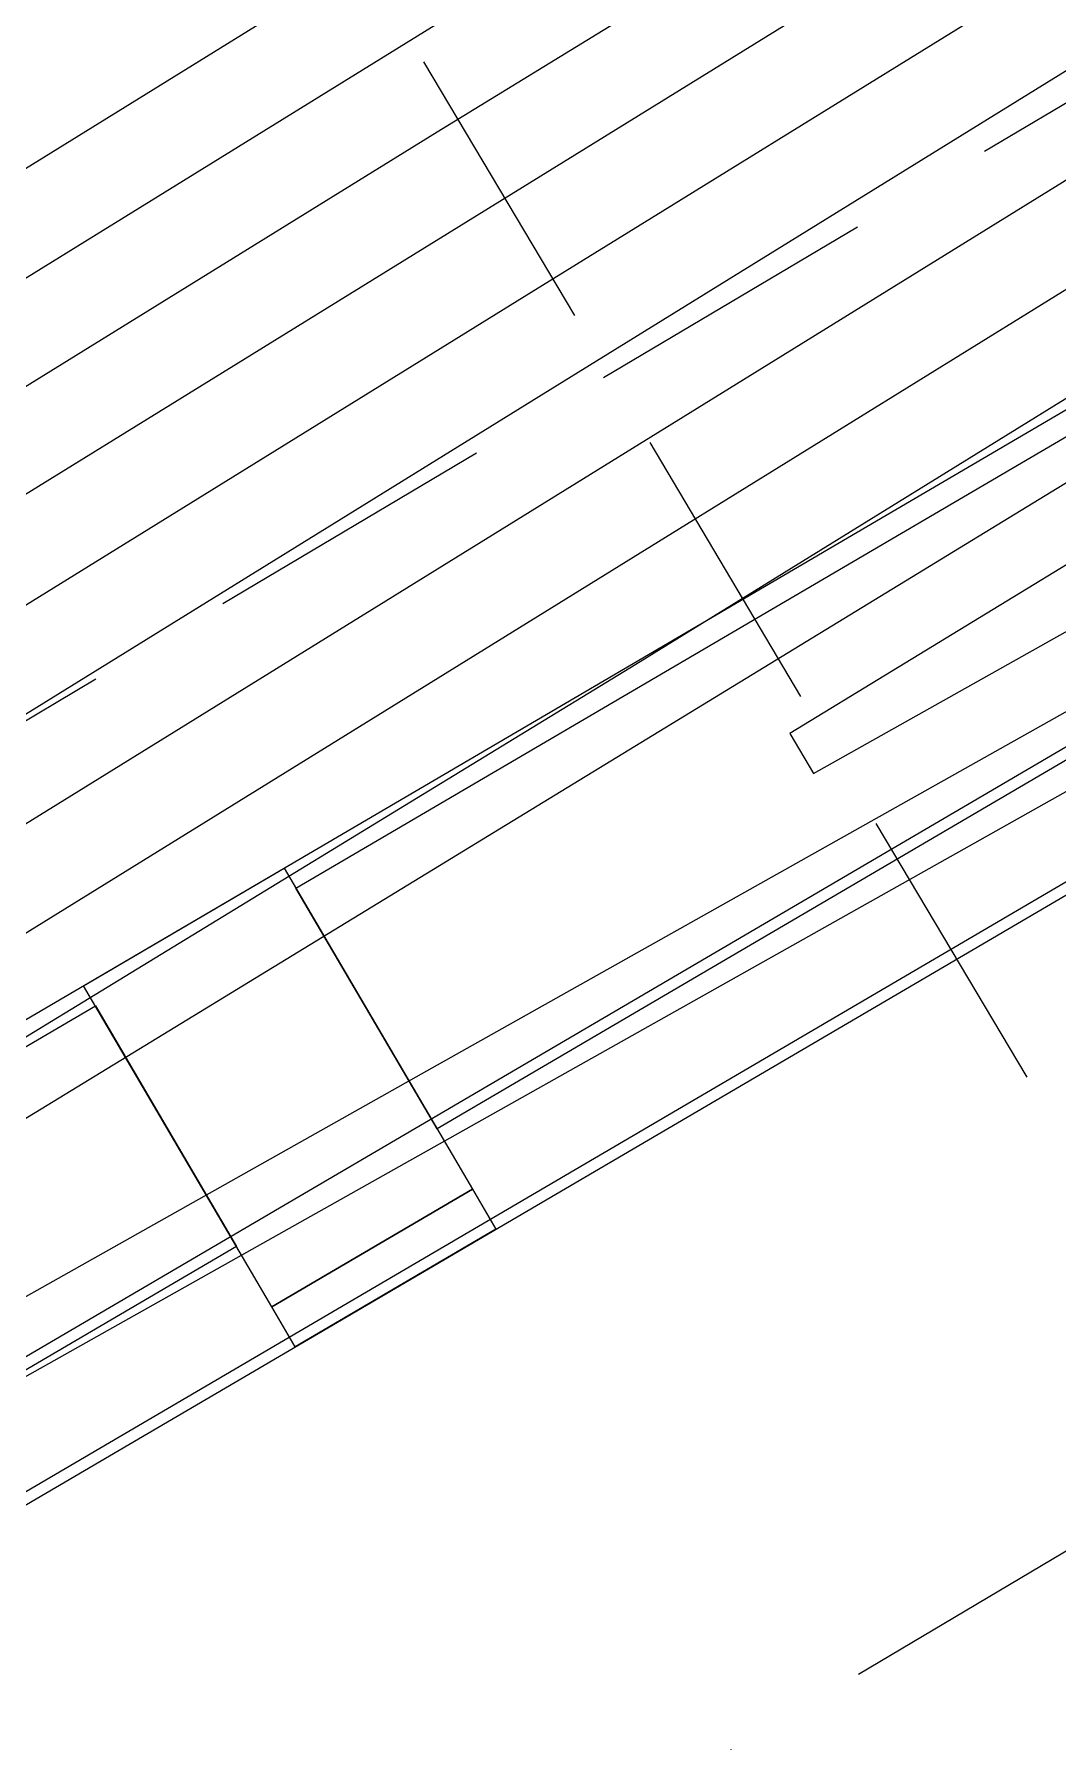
# Model space of a CAD drawing. Header units: inches. Extents: x 2527773 to 2531821, y 6906669 to 6910268.
# Drawn here: x 2530016.9 to 2530060.9, y 6909675.8 to 6909749.3 of the extents above; entities that cross this region are included whole.
import ezdxf

# ---------------------------------------------------------------- set-up
doc = ezdxf.new("R2010")
doc.units = ezdxf.units.IN
doc.header["$MEASUREMENT"] = 0
doc.linetypes.add('HIDDEN', pattern=[0.009525, 0.00635, -0.003175])
for name, color, linetype, lineweight in [('50-Stm Txt', 253, 'Continuous', 13), ('57-Hatch2', 253, 'Continuous', 13), ('CE-SITE-25128 - a-paving', 251, 'Continuous', 0), ('CE-xutil-25128 - 34-St_ Structs', 253, 'Continuous', 13), ('CE-xutil-25128 - 57-Hatch2', 253, 'Continuous', 13), ('Level 13', 7, 'Continuous', 0)]:
    doc.layers.add(name, color=color, linetype=linetype, lineweight=lineweight)
doc.layers.add('GRID', color=254, linetype='HIDDEN')

msp = doc.modelspace()

# ---------------------------------------------------------------- hatches: boundary and pattern name
at = {"layer": 'CE-xutil-25128 - 34-St_ Structs', "linetype": 'Continuous'}
h = msp.add_hatch(dxfattribs=at)
h.set_pattern_fill('GRAVEL', color=256, style=0)
h.set_pattern_definition([(129.96, (2527597, 6910350.6), (150361.5, -182959.5), [1683.7, -334309.2]), (80.494, (2526515.6, 6911641), (-7020.9, -26916.6), [1541.3, -305670.6]), (28.105, (2526770.1, 6913161.2), (-328138.95, -173140.3), [1582, -408417.7]), (-20.42, (2528165.5, 6913906.4), (231435.2, -89115), [1564.3, -273661]), (-64.46, (2529631.5, 6913360.6), (19474.3, -33827.5), [1237, -253531.7]), (250.27, (2530164.7, 6912244.5), (-7020.9, -26916.6), [1533, -305679]), (213.56, (2529647.2, 6910801.5), (-308664.7, -206967.8), [985.1, -409629.8]), (175.85, (2528826.2, 6910257), (-139496.4, 7638), [1232.5, -305060]), (96.87, (2526951.5, 6916288.6), (5432.5, -87660.8), [1948.6, -147530.3]), (70.267, (2526718.4, 6918223.2), (-7020.87, -26916.6), [1667.5, -305544.4]), (30.83, (2527281, 6919793), (-7020, -26917), [1086, -37947]), (-14.62, (2528213, 6920350), (19474, -33828), [1332, -26050]), (-52.933, (2529502, 6920013), (84917.87, -108393.53), [1952, -312127.5]), (-78.41, (2530679, 6918455), (19474, -33828), [2072, -59936]), (-99.506, (2531094.7, 6916426), (-7020.9, -26916.6), [1741.5, -305470.3]), (216.02, (2530807, 6914708.4), (-141084.8, -106939.4), [1278.3, -214593]), (170.66, (2529773, 6913956.7), (-271972, 42192.6), [1394, -301085.5]), (131.27, (2528398, 6914183), (45969, -40738.5), [1499, -97712.4]), (114.228, (2527408.7, 6915309.8), (90350.4, -196054.3), [1166.4, -391719.5]), (129.963, (2519028, 6916549.5), (150361.5, -182959.53), [1683.1, -334309.8]), (80.494, (2517947, 6917839.6), (-7020.87, -26916.6), [1541, -305671]), (28.105, (2518201.5, 6919359.4), (-328138.95, -173140.29), [1582, -408417.6]), (-19.896, (2519597, 6920104.6), (257930.3, -96025.84), [1564.4, -300915]), (-65.258, (2521068, 6919572.3), (70876.1, -162226.8), [1246.6, -214624.8]), (250.267, (2521589.7, 6918440), (-7020.87, -26916.6), [1527.8, -305684]), (213.557, (2521073.9, 6917002), (-308664.7, -206967.82), [982.3, -409632.6]), (175.846, (2520255.3, 6916459), (-139496.44, 7638), [1229.8, -305062.9]), (129.963, (2515885.1, 6938142), (150361.48, -182959.53), [1682.7, -334310.2]), (80.494, (2514804.4, 6939431.8), (-7020.87, -26916.61), [1541.2, -305670.7]), (28.105, (2515058.9, 6940951.8), (-328138.95, -173140.29), [1581.3, -408418.3]), (-19.896, (2516453.7, 6941696.7), (257930.3, -96025.84), [1564, -300915.5]), (-65.258, (2517924.3, 6941164.5), (70876.14, -162226.76), [1247.3, -214624]), (250.267, (2518446.3, 6940031.7), (-7020.87, -26916.61), [1526.9, -305685]), (213.557, (2517930.8, 6938594.5), (-308664.7, -206967.82), [982.1, -409632.8]), (175.846, (2517112.3, 6938051.6), (-139496.44, 7638), [1229.7, -305063]), (129.963, (2529129, 6936444.3), (150361.48, -182959.53), [1009.8, -334983.1]), (80.494, (2528480.5, 6937218.2), (-7020.87, -26916.61), [925, -306287]), (28.105, (2528633.3, 6938130.4), (-328138.95, -173140.29), [949.7, -409049.9]), (-20.42, (2529471, 6938577.8), (231435.18, -89114.92), [937.8, -274287.5]), (-64.464, (2530350, 6938250.6), (19474.25, -33827.54), [742, -254026.6]), (250.267, (2530669.8, 6937581), (-7020.87, -26916.61), [919.6, -306292.3]), (213.557, (2530359.3, 6936715.4), (-308664.7, -206967.82), [591.4, -410023.5]), (175.846, (2529866.5, 6936388.5), (-139496.44, 7638), [738.7, -305554]), (129.963, (2530683.8, 6920162.1), (150361.5, -182959.53), [1683.1, -334309.8]), (80.494, (2529602.7, 6921452.2), (-7020.87, -26916.6), [1541.6, -305670.2]), (28.105, (2529857.3, 6922972.7), (-328138.95, -173140.29), [1581.6, -408418]), (-19.896, (2531252.4, 6923717.7), (257930.3, -96025.84), [1564.8, -300914.6]), (-65.258, (2532723.8, 6923185.2), (70876.1, -162226.8), [1247, -214624.5]), (250.267, (2533245.7, 6922052.8), (-7020.87, -26916.6), [1528, -305683.9]), (213.557, (2532729.8, 6920614.5), (-308664.7, -206967.82), [982.4, -409632.5]), (175.846, (2531911.1, 6920071.4), (-139496.44, 7638), [1229.7, -305063]), (129.963, (2523063.3, 6916603.4), (150361.5, -182959.53), [1683.7, -334309.2]), (80.494, (2521981.8, 6917894), (-7020.87, -26916.6), [1541.3, -305670.6]), (28.105, (2522236.4, 6919414), (-328138.95, -173140.3), [1582, -408417.7]), (-20.42, (2523631.7, 6920159.2), (231435.2, -89114.9), [1564.3, -273661]), (-64.464, (2525097.8, 6919613.4), (19474.25, -33827.5), [1237, -253531.7]), (250.267, (2525631, 6918497.3), (-7020.87, -26916.6), [1533, -305679]), (213.557, (2525113.4, 6917054.3), (-308664.7, -206967.82), [985.1, -409629.8]), (175.846, (2524292.5, 6916509.8), (-139496.44, 7638), [1232.6, -305060]), (129.963, (2518711.4, 6920423.1), (150361.48, -182959.53), [1683.7, -334309.2]), (80.494, (2517630, 6921713.6), (-7020.87, -26916.6), [1540.6, -305671.3]), (28.105, (2517884.4, 6923233), (-328138.95, -173140.29), [1582.3, -408417.2]), (-19.896, (2519280.1, 6923978.5), (257930.3, -96025.84), [1564, -300915.5]), (-65.258, (2520750.7, 6923446.3), (70876.1, -162226.76), [1246.8, -214624.6]), (250.267, (2521272.6, 6922314), (-7020.87, -26916.6), [1528, -305684]), (213.557, (2520756.7, 6920875.6), (-308664.7, -206967.82), [982.3, -409632.5]), (175.846, (2519938, 6920332.6), (-139496.44, 7638), [1229.8, -305062.8]), (129.963, (2531889.4, 6925009.4), (150361.48, -182959.53), [1683.1, -334309.8]), (80.494, (2530808.3, 6926299.5), (-7020.87, -26916.6), [1541.6, -305670.2]), (28.105, (2531062.9, 6927820), (-328138.95, -173140.29), [1581.6, -408418]), (-19.896, (2532458, 6928565), (257930.3, -96025.84), [1564.8, -300914.6]), (-65.258, (2533929.4, 6928032.5), (70876.14, -162226.76), [1247, -214624.5]), (250.267, (2534451.3, 6926900), (-7020.87, -26916.6), [1528, -305683.9]), (213.557, (2533935.4, 6925461.7), (-308664.7, -206967.82), [982.4, -409632.5]), (175.846, (2533116.7, 6924918.7), (-139496.44, 7638), [1229.7, -305063]), (40.813, (2525760.3, 6929743), (-74052.83, -66928), [1948.5, -335864.3]), (14.373, (2527235, 6931016.5), (-60011.1, -13094.77), [1671.3, -342678.3]), (-25.084, (2528854, 6931431.3), (125454.7, -61471.23), [1098.4, -305194.3]), (-71.345, (2529849, 6930966), (19474.3, -33827.5), [1348, -98468]), (250.267, (2530280, 6929688.7), (-7020.87, -26916.6), [1956, -305256]), (226.024, (2529619.6, 6927847.6), (-40536.85, -46922.3), [2066.7, -221343.4]), (199.49, (2528184.6, 6926360), (-60011, -13094.8), [1748, -97464]), (165.38, (2526537, 6925777), (19474, -33828), [1197, -26185]), (112.818, (2525378.8, 6926079.2), (70876.14, -162226.76), [1412.1, -313890]), (75.38, (2524830, 6927380), (19474, -33828), [1485, -26332]), (58.929, (2525206, 6928818), (-47557.7, -73838.9), [1164.2, -288883]), (96.872, (2521627, 6923309), (5432.5, -87660.8), [1948, -147531]), (70.267, (2521393.7, 6925242.7), (-7020.87, -26916.6), [1668.1, -305543.8]), (30.83, (2521957, 6926813), (-7020, -26917), [1085, -37947]), (-14.62, (2522890, 6927370), (19474, -33828), [1331, -26050]), (-52.933, (2524177.2, 6927033), (84917.87, -108393.53), [1952, -312127.6]), (-78.41, (2525354, 6925476), (19474, -33827.5), [2072, -59935]), (-99.506, (2525770, 6923445.5), (-7020.87, -26916.6), [1741, -305471]), (216.02, (2525482.4, 6921728.5), (-141084.8, -106939.4), [1279, -214592.5]), (170.657, (2524448, 6920976.4), (-271972, 42192.6), [1393.6, -301085.8]), (131.27, (2523073, 6921203), (45969.4, -40738.5), [1499.6, -97712]), (114.228, (2522083.7, 6922329.7), (90350.39, -196054.3), [1166, -391720]), (7.496, (2532471, 6937084.6), (-86506.2, -6183.8), [1948, -145832]), (-19.896, (2534402.7, 6937338.7), (257930.3, -96025.84), [1677.4, -300802]), (-57.343, (2535980, 6936767.9), (19474.25, -33827.54), [1093.7, -408905.8]), (255.38, (2536570, 6935847), (-33516, -20006), [1365, -26452]), (216.534, (2536225.7, 6934526.4), (-174600.77, -126945.06), [1971.6, -390914.3]), (192.31, (2534642, 6933353), (-33516, -20006), [2074.5, -59349]), (165.38, (2532615, 6932910), (19474, -33828), [1755, -25627]), (131.272, (2530917, 6933353.4), (45969.4, -40738.5), [1198, -98014]), (80.494, (2530126.6, 6934253.7), (-7020.87, -26916.61), [1406.1, -305805.8]), (42.107, (2530359, 6935640.5), (-33516, -20005.7), [1503, -98312.7]), (23.695, (2531474, 6936648.3), (-160559.04, -73111.84), [1174.6, -312905]), (129.963, (2531860.3, 6928897.4), (150361.48, -182959.53), [1683.3, -334309.6]), (80.494, (2530779, 6930187.6), (-7020.87, -26916.6), [1540.9, -305671]), (28.105, (2531033.6, 6931707.3), (-328138.95, -173140.29), [1582.1, -408417.5]), (-19.896, (2532429, 6932452.6), (257930.3, -96025.84), [1563.8, -300915.6]), (-65.258, (2533899.5, 6931920.5), (70876.14, -162226.76), [1247.3, -214624]), (250.267, (2534421.6, 6930787.7), (-7020.87, -26916.6), [1527.5, -305684.4]), (213.557, (2533905.8, 6929349.9), (-308664.7, -206967.82), [982.6, -409632.3]), (175.846, (2533087, 6928806.7), (-139496.44, 7638), [1230, -305062.6]), (7.496, (2522241.7, 6915967), (-86506.2, -6183.8), [1948, -145832]), (-19.896, (2524173.2, 6916221.3), (257930.3, -96025.84), [1677.4, -300802]), (-57.343, (2525750.5, 6915650.5), (19474.25, -33827.54), [1093.7, -408905.8]), (255.38, (2526340, 6914730), (-33516, -20006), [1365, -26452]), (216.534, (2525996.2, 6913409), (-174600.8, -126945.06), [1971.6, -390914.3]), (192.31, (2524412, 6912235), (-33516, -20006), [2074, -59349]), (165.38, (2522386, 6911793), (19474, -33828), [1755, -25626]), (131.27, (2520687, 6912236), (45969.4, -40738.5), [1197, -98014.6]), (80.494, (2519897.7, 6913136), (-7020.87, -26916.6), [1406.3, -305805.6]), (42.11, (2520130, 6914523), (-33516, -20005.7), [1503, -98313]), (23.695, (2521245, 6915530.8), (-160559.04, -73111.84), [1174.6, -312905]), (129.963, (2523029.3, 6929185), (150361.48, -182959.53), [1683.3, -334309.6]), (80.494, (2521948, 6930475.3), (-7020.87, -26916.6), [1540.8, -305671]), (28.105, (2522202.6, 6931995), (-328138.95, -173140.29), [1581.6, -408418]), (-20.42, (2523597.7, 6932740), (231435.18, -89114.92), [1564.1, -273661.2]), (-64.464, (2525063.6, 6932194.3), (19474.25, -33827.54), [1237, -253531.8]), (250.267, (2525596.8, 6931078.2), (-7020.87, -26916.6), [1532.2, -305679.7]), (213.557, (2525079.4, 6929636), (-308664.7, -206967.82), [985.1, -409629.8]), (175.846, (2524258.5, 6929091.4), (-139496.44, 7638), [1232, -305060.7]), (129.963, (2516834.2, 6913556), (150361.5, -182959.53), [1682.7, -334310.2]), (80.494, (2515753.4, 6914845.8), (-7020.87, -26916.6), [1541.2, -305670.7]), (28.105, (2516008, 6916365.8), (-328138.95, -173140.29), [1581.3, -408418.3]), (-19.896, (2517402.8, 6917110.7), (257930.3, -96025.84), [1564.6, -300914.8]), (-65.258, (2518874, 6916578.2), (70876.1, -162226.8), [1246.8, -214624.7]), (250.267, (2519395.9, 6915446), (-7020.87, -26916.6), [1528, -305684]), (213.557, (2518880, 6914007.7), (-308664.7, -206967.82), [982.3, -409632.6]), (175.846, (2518061.4, 6913464.7), (-139496.44, 7638), [1229.7, -305063]), (129.963, (2512275.8, 6915024.8), (150361.48, -182959.53), [1683.7, -334309.2]), (80.494, (2511194.4, 6916315.3), (-7020.87, -26916.6), [1540.6, -305671.3]), (28.105, (2511448.8, 6917834.7), (-328138.95, -173140.29), [1582.4, -408417.2]), (-19.896, (2512844.6, 6918580.1), (257930.3, -96025.84), [1564, -300915.5]), (-65.258, (2514315, 6918048), (70876.14, -162226.76), [1246.8, -214624.6]), (250.267, (2514837, 6916915.6), (-7020.87, -26916.6), [1528, -305684]), (213.557, (2514321.1, 6915477.4), (-308664.7, -206967.82), [982.4, -409632.5]), (175.846, (2513502.4, 6914934.4), (-139496.44, 7638), [1229.8, -305062.8]), (7.496, (2518038, 6934192.6), (-86506.2, -6183.8), [1948, -145832.3]), (-19.896, (2519969.5, 6934446.7), (257930.3, -96025.84), [1677.7, -300801.7]), (-57.343, (2521547, 6933875.7), (19474.25, -33827.54), [1094.1, -408905.5]), (255.38, (2522137, 6932955), (-33516, -20006), [1365, -26452]), (216.534, (2521792.9, 6931633.7), (-174600.77, -126945.06), [1971.2, -390914.7]), (192.31, (2520209, 6930460), (-33516, -20006), [2075, -59348]), (165.38, (2518182, 6930018), (19474, -33828), [1755, -25627]), (131.272, (2516483.6, 6930461), (45969.4, -40738.5), [1198, -98014]), (80.494, (2515693.5, 6931361), (-7020.87, -26916.61), [1406.1, -305805.8]), (42.107, (2515926, 6932748), (-33516, -20005.7), [1503, -98312.7]), (23.695, (2517040.8, 6933755.6), (-160559.04, -73111.84), [1174.6, -312905]), (129.963, (2510047.3, 6928898), (150361.48, -182959.53), [1683.3, -334309.6]), (80.494, (2508966.2, 6930188.2), (-7020.87, -26916.61), [1540.8, -305671]), (28.105, (2509220.6, 6931707.8), (-328138.95, -173140.29), [1582.1, -408417.5]), (-19.896, (2510616.2, 6932453.2), (257930.3, -96025.84), [1563.7, -300915.7]), (-65.258, (2512086.6, 6931921), (70876.14, -162226.76), [1246.7, -214624.7]), (250.267, (2512608.4, 6930788.7), (-7020.87, -26916.61), [1527.8, -305684]), (213.557, (2512092.5, 6929350.6), (-308664.7, -206967.82), [981.8, -409633]), (175.846, (2511274.3, 6928807.9), (-139496.44, 7638), [1230.2, -305062.5]), (7.496, (2513129, 6923320), (-86506.2, -6183.8), [1948, -145832]), (-19.896, (2515060.6, 6923574.2), (257930.3, -96025.84), [1677.4, -300802]), (-57.343, (2516638, 6923003.4), (19474.25, -33827.54), [1094.3, -408905.3]), (255.38, (2517228, 6922082), (-33516, -20006), [1364, -26453]), (216.534, (2516884, 6920761.9), (-174600.77, -126945.06), [1970.8, -390915]), (192.31, (2515300, 6919589), (-33516, -20006), [2075, -59348]), (165.38, (2513273, 6919146), (19474, -33828), [1755, -25626]), (131.272, (2511575, 6919589), (45969.4, -40738.5), [1197, -98015]), (80.494, (2510785.2, 6920489), (-7020.87, -26916.6), [1406.2, -305805.7]), (42.107, (2511017.5, 6921876), (-33516, -20005.7), [1503, -98312.7]), (23.695, (2512132.6, 6922883.7), (-160559.04, -73111.84), [1174.6, -312905]), (7.496, (2520336.7, 6939524), (-86506.2, -6183.84), [1948, -145832.3]), (-19.896, (2522268, 6939778.3), (257930.3, -96025.84), [1677.7, -300801.7]), (-57.343, (2523845.5, 6939207.4), (19474.25, -33827.54), [1093.7, -408906]), (255.38, (2524436, 6938287), (-33516, -20006), [1365, -26453]), (216.534, (2524091.2, 6936966.1), (-174600.77, -126945.06), [1971.5, -390914.3]), (192.31, (2522507, 6935792), (-33516, -20005.7), [2074.4, -59349]), (165.38, (2520480, 6935350), (19474, -33828), [1755, -25627]), (131.272, (2518782, 6935793), (45969.4, -40738.5), [1198, -98014]), (80.494, (2517992.2, 6936693.3), (-7020.87, -26916.61), [1405.4, -305806.5]), (42.107, (2518224, 6938079.4), (-33516, -20005.7), [1503.6, -98312]), (23.695, (2519339.8, 6939087.6), (-160559.04, -73111.84), [1174.4, -312905]), (96.872, (2506157, 6918991.5), (5432.5, -87660.8), [1948, -147531]), (70.267, (2505923.8, 6920925.4), (-7020.87, -26916.61), [1668, -305543.8]), (33.557, (2506487, 6922495.5), (-308664.7, -206967.82), [1084.9, -409530]), (-14.62, (2507390, 6923095), (19474, -33828), [1369, -26012]), (-53.72, (2508716, 6922749.6), (19474.25, -33827.5), [1974, -174447.7]), (-78.414, (2509884, 6921158), (19474, -33827.5), [2072, -59936]), (-99.506, (2510300, 6919129), (-7020.87, -26916.6), [1741.6, -305470.3]), (216.02, (2510012.4, 6917411.3), (-141084.8, -106939.4), [1278.8, -214592.6]), (170.657, (2508978, 6916659.3), (-271972.02, 42192.62), [1393.6, -301085.8]), (131.272, (2507603, 6916885.5), (45969.4, -40738.5), [1500, -97711.6]), (114.228, (2506613.4, 6918013), (90350.39, -196054.3), [1166.3, -391719.5]), (129.963, (2513733.5, 6933233.4), (150361.48, -182959.53), [1683.3, -334309.6]), (80.494, (2512652.3, 6934523.6), (-7020.87, -26916.61), [1540.8, -305671]), (28.105, (2512906.8, 6936043.3), (-328138.95, -173140.29), [1581.6, -408418]), (-20.42, (2514302, 6936788.4), (231435.18, -89114.92), [1564.1, -273661.2]), (-64.464, (2515767.7, 6936242.7), (19474.25, -33827.54), [1237, -253531.8]), (250.267, (2516301, 6935126.6), (-7020.87, -26916.61), [1532.2, -305679.7]), (213.557, (2515783.6, 6933684.4), (-308664.7, -206967.82), [985.1, -409629.8]), (175.846, (2514962.7, 6933139.8), (-139496.44, 7638), [1232.6, -305060]), (96.872, (2512210.5, 6926257.7), (5432.5, -87660.8), [1948, -147531]), (70.267, (2511977.4, 6928191.6), (-7020.87, -26916.61), [1668.1, -305543.8]), (30.83, (2512540, 6929762), (-7021, -26917), [1085, -37947]), (-14.62, (2513473, 6930318), (19474, -33828), [1331, -26050]), (-52.933, (2514761, 6929982), (84917.87, -108393.53), [1952, -312127.6]), (-78.414, (2515937, 6928424), (19474, -33827.5), [2072, -59935]), (-99.506, (2516353.6, 6926394.4), (-7020.87, -26916.6), [1741, -305471]), (216.02, (2516066, 6924677.4), (-141084.8, -106939.4), [1279, -214592.5]), (170.657, (2515031.7, 6923925.3), (-271972.02, 42192.62), [1393.6, -301085.8]), (131.272, (2513656.6, 6924151.5), (45969.4, -40738.5), [1499.6, -97712]), (114.228, (2512667.4, 6925278.6), (90350.39, -196054.3), [1166.5, -391719.4]), (129.963, (2507433.7, 6924586), (150361.48, -182959.53), [1683.7, -334309.2]), (80.494, (2506352.3, 6925876.4), (-7020.87, -26916.61), [1540.6, -305671.3]), (28.105, (2506606.7, 6927395.8), (-328138.95, -173140.29), [1582.3, -408417.2]), (-19.896, (2508002.5, 6928141.3), (257930.3, -96025.84), [1564, -300915.5]), (-65.258, (2509473, 6927609), (70876.14, -162226.76), [1246.8, -214624.6]), (250.267, (2509995, 6926476.7), (-7020.87, -26916.61), [1528, -305684]), (213.557, (2509479, 6925038.4), (-308664.7, -206967.82), [982.3, -409632.5]), (175.846, (2508660.4, 6924495.4), (-139496.44, 7638), [1229.8, -305062.8]), (129.963, (2509514.4, 6933392.7), (150361.48, -182959.53), [1683.3, -334309.6]), (80.494, (2508433.2, 6934682.9), (-7020.87, -26916.61), [1540.8, -305671]), (28.105, (2508687.6, 6936202.5), (-328138.95, -173140.29), [1581.6, -408418]), (-20.42, (2510082.8, 6936947.6), (231435.18, -89114.92), [1564.1, -273661.2]), (-64.464, (2511548.6, 6936402), (19474.25, -33827.54), [1237, -253531.8]), (250.267, (2512081.8, 6935285.8), (-7020.87, -26916.61), [1532.2, -305679.7]), (213.557, (2511564.5, 6933843.6), (-308664.7, -206967.82), [985.6, -409629.2]), (175.846, (2510743.1, 6933298.8), (-139496.44, 7638), [1232.2, -305060.4]), (129.963, (2504497.5, 6916832), (150361.48, -182959.53), [1010.4, -334982.6]), (80.494, (2503848.5, 6917606.3), (-7020.87, -26916.61), [924.5, -306287.3]), (28.105, (2504001.2, 6918518.2), (-328138.95, -173140.29), [949, -409050.6]), (-19.896, (2504838.3, 6918965.3), (257930.3, -96025.84), [938.7, -301540.7]), (-65.258, (2505721, 6918645.8), (70876.14, -162226.76), [748.3, -215123.2]), (250.267, (2506034.2, 6917966.2), (-7020.87, -26916.61), [916.7, -306295.2]), (213.557, (2505724.7, 6917103.3), (-308664.7, -206967.82), [589.5, -410025.4]), (175.846, (2505233.5, 6916777.5), (-139496.44, 7638), [737.9, -305554.8]), (129.963, (2510053.2, 6922900.4), (150361.48, -182959.53), [1009.8, -334983.1]), (80.494, (2509404.6, 6923674.4), (-7020.87, -26916.61), [925, -306287]), (28.105, (2509557.3, 6924586.6), (-328138.95, -173140.29), [949.7, -409049.9]), (-20.42, (2510395, 6925034), (231435.18, -89114.92), [937.8, -274287.5]), (-64.464, (2511274, 6924706.8), (19474.25, -33827.54), [742, -254026.6]), (250.267, (2511593.8, 6924037.2), (-7020.87, -26916.6), [919.6, -306292.3]), (213.557, (2511283.4, 6923171.6), (-308664.7, -206967.82), [591.4, -410023.5]), (175.846, (2510790.5, 6922844.7), (-139496.44, 7638), [738.7, -305554]), (129.963, (2515896, 6917408), (150361.48, -182959.53), [1009.8, -334983.1]), (80.494, (2515247.5, 6918181.9), (-7020.87, -26916.6), [925, -306287]), (28.105, (2515400.2, 6919094), (-328138.95, -173140.29), [949.7, -409049.9]), (-20.42, (2516238, 6919541.5), (231435.18, -89114.9), [937.8, -274287.5]), (-64.464, (2517116.8, 6919214.2), (19474.25, -33827.54), [742, -254026.6]), (250.267, (2517436.7, 6918544.6), (-7020.87, -26916.6), [919.6, -306292.3]), (213.557, (2517126.2, 6917679), (-308664.7, -206967.82), [591.4, -410023.5]), (175.846, (2516633.4, 6917352.1), (-139496.44, 7638), [738.7, -305554]), (129.963, (2527196.3, 6921454.2), (150361.5, -182959.53), [1683.3, -334309.6]), (80.494, (2526115.2, 6922744.3), (-7020.87, -26916.6), [1540.8, -305671]), (28.105, (2526369.6, 6924264), (-328138.95, -173140.29), [1581.6, -408418]), (-20.42, (2527764.7, 6925009), (231435.2, -89114.9), [1564.1, -273661.2]), (-64.464, (2529230.6, 6924463.4), (19474.25, -33827.54), [1237, -253531.8]), (250.267, (2529763.8, 6923347.3), (-7020.87, -26916.6), [1532.2, -305679.7]), (213.557, (2529246.5, 6921905), (-308664.7, -206967.82), [985.1, -409629.8]), (175.846, (2528425.5, 6921360.5), (-139496.44, 7638), [1232.6, -305060]), (129.963, (2529026, 6924654.4), (150361.48, -182959.53), [1010.4, -334982.6]), (80.494, (2528377, 6925428.8), (-7020.87, -26916.6), [924.5, -306287.3]), (28.105, (2528529.7, 6926340.6), (-328138.95, -173140.29), [949, -409050.6]), (-19.896, (2529366.8, 6926787.7), (257930.3, -96025.84), [938.7, -301540.7]), (-65.258, (2530249.5, 6926468.2), (70876.1, -162226.76), [748.3, -215123]), (250.267, (2530562.7, 6925788.7), (-7020.87, -26916.6), [916.7, -306295.2]), (213.557, (2530253.1, 6924925.8), (-308664.7, -206967.82), [589.5, -410025.4]), (175.846, (2529762, 6924600), (-139496.44, 7638), [737.9, -305554.8]), (96.872, (2524398, 6934406.6), (5432.5, -87660.8), [1948, -147531]), (70.267, (2524165, 6936340.5), (-7020.87, -26916.61), [1668, -305543.8]), (33.557, (2524728.2, 6937910.7), (-308664.7, -206967.82), [1084.9, -409530]), (-14.62, (2525632, 6938510), (19474, -33828), [1369, -26012]), (-53.72, (2526957, 6938164.7), (19474.25, -33827.54), [1974, -174447.7]), (-78.414, (2528125, 6936574), (19474, -33827.5), [2072, -59936]), (-99.506, (2528541.2, 6934544), (-7020.87, -26916.61), [1741.6, -305470.3]), (216.02, (2528253.6, 6932826.4), (-141084.8, -106939.37), [1278.8, -214592.6]), (170.657, (2527219.3, 6932074.4), (-271972.02, 42192.62), [1393.6, -301085.8]), (131.272, (2525844, 6932300.6), (45969.4, -40738.5), [1500, -97711.6]), (114.228, (2524854.7, 6933428), (90350.39, -196054.3), [1166.3, -391719.5]), (40.813, (2517440.5, 6928275.3), (-74052.83, -66928), [1948.5, -335864.3]), (14.373, (2518915.3, 6929548.8), (-60011.1, -13094.77), [1671.3, -342678.3]), (-25.084, (2520534.3, 6929963.7), (125454.7, -61471.23), [1098.4, -305194.3]), (-71.345, (2521529, 6929498), (19474.3, -33827.5), [1348, -98468]), (250.267, (2521960.2, 6928221), (-7020.87, -26916.6), [1956, -305256]), (226.024, (2521299.8, 6926380), (-40536.85, -46922.3), [2066.7, -221343.4]), (199.49, (2519865, 6924893), (-60011, -13094.8), [1748, -97464]), (165.38, (2518217, 6924310), (19474, -33828), [1197, -26185]), (112.818, (2517059, 6924611.6), (70876.14, -162226.76), [1412.1, -313890]), (75.38, (2516511, 6925913), (19474, -33828), [1485, -26332]), (58.929, (2516886.3, 6927350.3), (-47557.7, -73838.92), [1164.2, -288883])])
h.paths.add_polyline_path([(2530019.021, 6909708.356), (2530027.648, 6909713.413), (2530035.74, 6909699.611), (2530027.113, 6909694.553)])

# ---------------------------------------------------------------- linework, layer by layer
at = {"color": 35, "lineweight": 0}
for p, q in [((2530034.227, 6909745.091), (2530253.711, 6909879.638)), ((2529890.447, 6909660.8), (2530176.763, 6909837.926)), ((2530042.772, 6909722.192), (2530190.924, 6909813.77)), ((2529959.302, 6909708.122), (2530119.096, 6909806.971)), ((2530042.319, 6909731.288), (2530157.499, 6909802.579)), ((2530182.249, 6909800.341), (2530049.399, 6909719.211)), ((2530038.273, 6909738.19), (2530125.709, 6909792.253)), ((2530044.342, 6909727.837), (2530139.781, 6909786.91)), ((2530033.692, 6909740.11), (2530105.971, 6909784.802)), ((2530112.575, 6909779.431), (2530040.296, 6909734.739)), ((2530033.781, 6909704.693), (2530147.801, 6909768.808)), ((2530050.411, 6909717.485), (2530130.04, 6909762.261)), ((2530108.406, 6909758.76), (2529950.06, 6909662.059)), ((2530126.094, 6909753.161), (2530009.188, 6909687.423)), ((2529864.87, 6909640.266), (2530034.227, 6909745.091)), ((2529931.023, 6909676.659), (2530033.692, 6909740.11)), ((2529949.119, 6909683.007), (2530038.273, 6909738.19)), ((2530040.296, 6909734.739), (2529898.539, 6909646.997)), ((2529900.562, 6909643.547), (2530042.319, 6909731.288)), ((2529973.463, 6909683.967), (2530044.342, 6909727.837)), ((2529943.863, 6909661.789), (2530042.772, 6909722.192)), ((2530049.399, 6909719.211), (2530050.411, 6909717.485)), ((2529975.809, 6909672.095), (2530033.781, 6909704.693))]:
    msp.add_line(p, q, dxfattribs=at)
at = {"layer": '50-Stm Txt', "linetype": 'Continuous', "lineweight": 0, "ltscale": 200}
msp.add_line((2528996.206, 6909094.244), (2530436.74, 6909938.753), dxfattribs=at)
at = {"layer": '57-Hatch2', "linetype": 'Continuous', "lineweight": 0, "flags": 128}
msp.add_lwpolyline([(2530034.223, 6909702.198), (2530028.154, 6909712.551), (2530278.332, 6909859.217), (2530284.401, 6909848.864)], close=True, dxfattribs=at)
at = {"layer": 'CE-SITE-25128 - a-paving', "lineweight": 0, "ltscale": 0.273403}
for p, q in [((2528248.906, 6908650.345), (2530297.739, 6909851.468)), ((2528249.161, 6908649.916), (2530297.992, 6909851.037))]:
    msp.add_line(p, q, dxfattribs=at)
at = {"layer": 'CE-xutil-25128 - 34-St_ Structs', "linetype": 'Continuous', "lineweight": 0, "flags": 128}
for points in [[(2530019.021, 6909708.356), (2530027.648, 6909713.413), (2530035.74, 6909699.611), (2530027.113, 6909694.553)], [(2530027.113, 6909694.553), (2530035.74, 6909699.611), (2530036.751, 6909697.885), (2530028.124, 6909692.828)]]:
    msp.add_lwpolyline(points, close=True, dxfattribs=at)
at = {"layer": 'CE-xutil-25128 - 57-Hatch2', "linetype": 'Continuous', "lineweight": 0, "flags": 128}
msp.add_lwpolyline([(2529775.418, 6909550.475), (2529769.349, 6909560.827), (2530019.527, 6909707.493), (2530025.596, 6909697.141)], close=True, dxfattribs=at)
at = {"layer": 'GRID', "color": 252, "linetype": 'HIDDEN', "lineweight": 0, "ltscale": 2000}
for p, q in [((2527879.28, 6908450.569), (2530733.966, 6910145.808)), ((2527906.623, 6908404.526), (2530761.308, 6910099.764)), ((2530014.188, 6909780.857), (2530971.299, 6908169.138))]:
    msp.add_line(p, q, dxfattribs=at)
at = {"layer": 'Level 13', "color": 7, "linetype": 'Continuous', "lineweight": 0}
msp.add_line((2530282.08, 6909862.573), (2528239.966, 6908665.39), dxfattribs=at)

doc.saveas('drawing.dxf')
